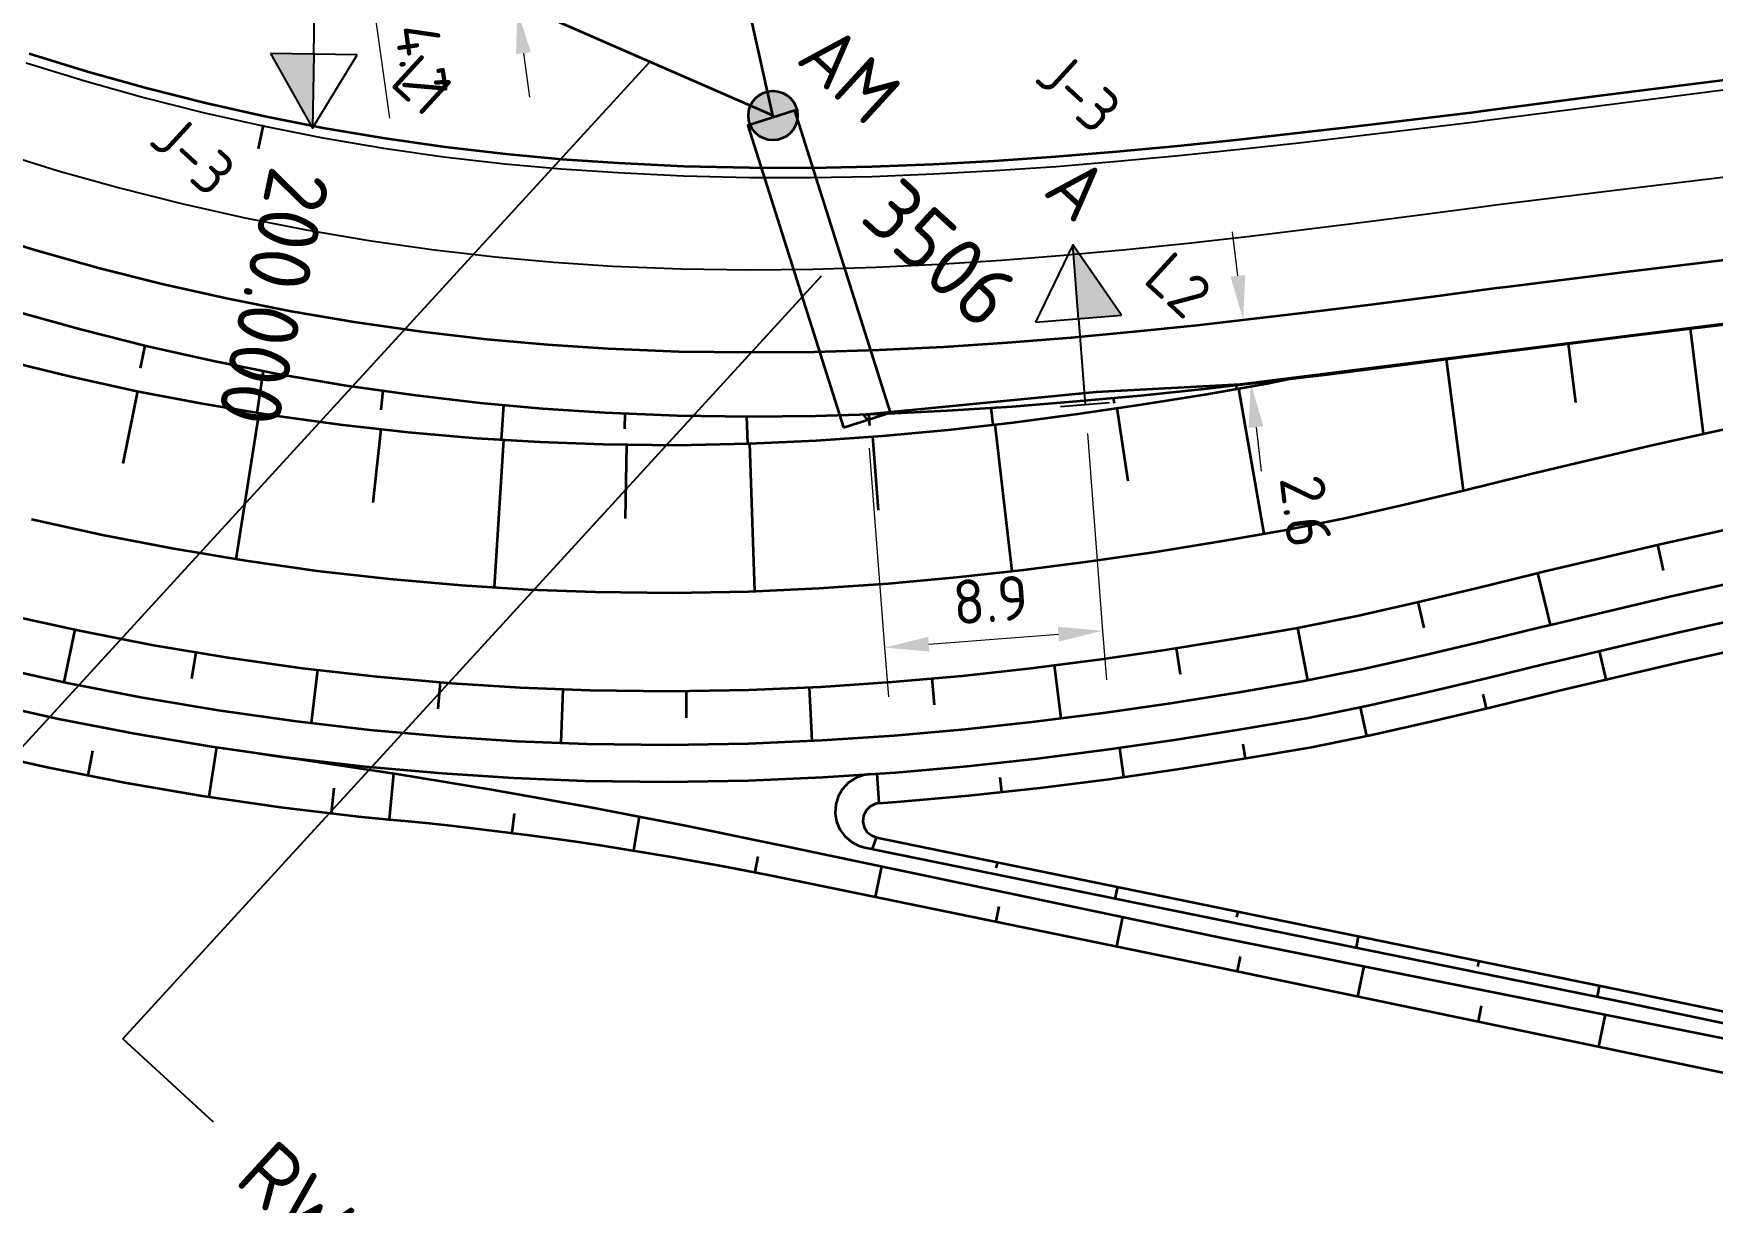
# Model space of a CAD drawing. Header units: metres. Extents: x 134219 to 139080, y 438661 to 444352.
# Drawn here: x 138443 to 138511.2, y 439072 to 439119.4 of the extents above; entities that cross this region are included whole.
import ezdxf
from ezdxf.enums import TextEntityAlignment as Align

# ---------------------------------------------------------------- set-up
doc = ezdxf.new("R2010")
doc.units = ezdxf.units.M
doc.linetypes.add('13strp', pattern=[4, 1, -3])
doc.layers.get('DEFPOINTS').update_dxf_attribs({"color": 193})
for name, color, linetype, lineweight in [('N-WE-KL-ET-T18', 1, 'Continuous', 18), ('N-WE-KL-ET-T25', 7, 'Continuous', 25), ('N-WE-KL-ET_LS_HULPSTUK_MOF-G', 10, 'Continuous', 35), ('N-WE-KL-ET_LS_OV_ARMATUUR-S', 7, 'Continuous', 25), ('N-WE-KL-ET_LS_OV_ARMATUUR-T18', 1, 'Continuous', 25), ('N-WE-KL-ET_LS_OV_KABEL-G', 10, 'KL-LS-OV-N', 35), ('N-WE-KL-ET_LS_OV_KABEL-M', 7, 'Continuous', 18), ('N-WE-KL-ET_LS_OV_KABEL-T25', 7, 'Continuous', 25), ('N-WE-KL-ET_LS_OV_MANTELBUIS-G', 10, 'Continuous', 35), ('Utd-ondergr-nw', 8, '13strp', 35)]:
    doc.layers.add(name, color=color, linetype=linetype, lineweight=lineweight)
doc.layers.add('N-WE-KL-ET_LS_OV_ARMATUUR-T25', color=2, linetype='Continuous')
doc.layers.add('Utd-weg-nw', color=8, linetype='Continuous')
doc.styles.add('alm a2ee v011$0$rtw_iso', font='NLCS-ISO.ttf')
doc.styles.add('ISO18', font='NLCS-ISO.ttf')
doc.styles.add('ISO25', font='NLCS-ISO.ttf')
doc.styles.add('NLCS-ISO', font='NLCS-ISO.ttf')
doc.styles.add('NLCS_18', font='NLCS-ISO.ttf', dxfattribs={"height": 1.799999952316284})
doc.styles.add('NLCS_25', font='NLCS-ISO.ttf', dxfattribs={"height": 2.5})
doc.linetypes.add('KL-LS-OV-N', pattern='A,4,-1,[103,NLCS.SHX,S=0.75,R=0,X=0,Y=0],-1,4,-1.5,["0V",Standard,S=1,R=0,X=0,Y=-0.5],-3', length=14.5)
doc.dimstyles.new('NLCS_t18_pijl_Dimension_l3_h1', dxfattribs={"dimtxt": 1.799999952316284, "dimasz": 1.8, "dimexe": 2, "dimexo": 2, "dimgap": 0.7, "dimtad": 1, "dimdec": 1, "dimzin": 0, "dimdsep": 46, "dimtxsty": 'NLCS_18', "dimcen": 2.5, "dimdle": 2, "dimclrd": 256, "dimclre": 256, "dimclrt": 256, "dimadec": 1, "dimazin": 0, "dimtfac": 1, "dimtdec": 1, "dimtofl": 0, "dimtmove": 1, "dimatfit": 0, "dimfxl": 0, "dimtolj": 1, "dimtzin": 0, "dimlwd": 18, "dimlwe": 18, "dimarcsym": 0})

# ---------------------------------------------------------------- blocks, each defined once
blk = doc.blocks.new('SKL-ET_OV_ARMATUUR_HD_NATRIUM_2x150W-SO')
for points in [[(-3.492758620689642, 1.757241379310358), (-6.492758620689642, 0), (-3.492758620689642, -1.757241379310358)], [(-3.492758620689642, -1.757241379310358), (-3.492758620689642, 1.757241379310358)], [(3.492758620689642, -1.757241379310358), (6.492758620689642, 0), (3.492758620689642, 1.757241379310358)], [(3.492758620689642, 1.757241379310358), (3.492758620689642, -1.757241379310358)], [(0, 1), (0, -1)], [(-3.492758620689642, 0), (-6.492758620689642, 0)], [(-3.492758620689642, 0), (0, 0)], [(3.492758620689642, 0), (0, 0)], [(3.492758620689642, 0), (6.492758620689642, 0)]]:
    blk.add_lwpolyline(points)
for points in [[(-3.492758620689642, 0), (-3.492758620689642, 1.757241379310358), (-6.492758620689642, 0)], [(3.492758620689642, 0), (3.492758620689642, -1.757241379310358), (6.492758620689642, 0)]]:
    blk.add_solid(points)
at = {"layer": 'N-WE-KL-ET_LS_OV_ARMATUUR-T18', "style": 'NLCS-ISO', "flags": 1}
for tag, p in [('TYPE_ARMATUUR', (3.074775890243473, -6.820996952301357)), ('VERMOGEN_LAMP', (3.074775890243473, -10.60550704807974)), ('SPIEGELSTAND', (3.074775890243473, -14.39001714385813)), ('HOOGTE_LICHTMAST', (3.074775890243473, -18.17452723963652)), ('UITLEGGERHOEK', (3.074775890243473, -21.95903733541491)), ('TYPE_LICHTMAST', (3.074775890243473, -25.74354743119329)), ('BOTSVRIENDELIJK', (3.074775890243473, -29.52805752697168)), ('POSITIE_LICHTMAST', (3.074775890243473, -33.31256762275007)), ('KABELAANSLUITNG', (3.074775890243473, -37.09707771852845)), ('VOEDINGSPUNT', (3.074775890243473, -48.45060800586361))]:
    blk.add_attdef(tag, p, '', height=1.8, dxfattribs=at)
at = {"layer": 'N-WE-KL-ET_LS_OV_ARMATUUR-T18', "style": 'NLCS-ISO'}
for tag, p in [('FASE-AANSLUITING_1', (3.074775890243473, -40.88158781430684)), ('FASE-AANSLUITING_2', (3.074775890243473, -44.66609791008523)), ('GROEPSNUMMER', (3.074775890243473, -52.235118101642))]:
    blk.add_attdef(tag, p, '', height=1.8, dxfattribs=at)
at = {"layer": 'N-WE-KL-ET_LS_OV_ARMATUUR-T25', "style": 'NLCS-ISO'}
for tag, p, height in [('MASTNUMMER', (3.074775890243473, 7.390582596301101), 2.5), ('TYPE_SYMBOOL', (3.074775890243473, 3.606072500522714), 2.25)]:
    blk.add_attdef(tag, p, '', height=height, dxfattribs=at)
blk = doc.blocks.new('SKL-ET_OV_ARMATUUR_HD_NATRIUM_1x150W-SO (3)')
for points in [[(3.492758620689642, -1.757241379310358), (6.492758620689642, 0), (3.492758620689642, 1.757241379310358)], [(3.492758620689642, 1.757241379310358), (3.492758620689642, -1.757241379310358)], [(0, 1), (0, -1)], [(3.492758620689642, 0), (0, 0)], [(3.492758620689642, 0), (6.492758620689642, 0)]]:
    blk.add_lwpolyline(points)
blk.add_solid([(3.492758620689642, 0), (3.492758620689642, -1.757241379310358), (6.492758620689642, 0)])
at = {"layer": 'N-WE-KL-ET-T18', "linetype": 'ByBlock', "style": 'NLCS-ISO'}
blk.add_attdef('GROEPSNUMMER', text='', height=1.8, dxfattribs=at).set_placement((-2, -4), align=Align.RIGHT)
blk.add_attdef('FASE-AANSLUITING', (10, -4), '', height=1.8, dxfattribs=at)
at = {"layer": 'N-WE-KL-ET-T18', "linetype": 'ByBlock', "style": 'NLCS-ISO', "flags": 1}
for tag, p in [('TYPE_ARMATUUR', (7.764580914155388, -13.45573048555232)), ('TYPE_FABRIKAAT', (7.764580914155388, -17.24024058133071)), ('VERMOGEN_LAMP', (7.764580914155388, -21.0247506771091)), ('SPIEGELSTAND', (7.764580914155388, -24.80926077288748)), ('HOOGTE_LICHTMAST', (7.764580914155388, -28.59377086866587)), ('UITLEGGERHOEK', (7.764580914155388, -32.37828096444426)), ('TYPE_LICHTMAST', (7.764580914155388, -36.16279106022265)), ('BOTSVRIENDELIJK', (7.764580914155388, -39.94730115600103)), ('POSITIE_LICHTMAST', (7.764580914155388, -43.73181125177942)), ('KABELAANSLUITING', (7.764580914155388, -47.51632134755781)), ('VOEDINGSPUNT', (7.764580914155388, -51.30083144333619))]:
    blk.add_attdef(tag, p, '', height=1.8, dxfattribs=at)
at = {"layer": 'N-WE-KL-ET-T25', "linetype": 'ByBlock', "style": 'NLCS-ISO'}
blk.add_attdef('MASTNUMMER', text='', height=2.5, dxfattribs=at).set_placement((4, 4.309930667947768), align=Align.MIDDLE)
at = {"layer": 'N-WE-KL-ET-T25', "linetype": 'ByBlock', "style": 'NLCS-ISO', "flags": 1}
blk.add_attdef('TYPE_SYMBOOL', (7.764580914155388, -10.05561887920129), '', height=2.5, dxfattribs=at)
blk = doc.blocks.new('SKL-ET_HULP_MOF_AFDEKMOF_SO')
at = {"ltscale": 10}
h = blk.add_hatch(color=256, dxfattribs=at)
edge = h.paths.add_edge_path()
edge.add_arc((0, 0), 1, 0, 360)
blk.add_circle((0, 0), 1)
at = {"layer": 'N-WE-KL-ET-T18', "style": 'NLCS-ISO', "flags": 1}
for tag, p in [('OMSCHRIJVING_LEGENDA', (0, -8.430527452961542)), ('LOCATIE', (0, -12.21503754873993)), ('MASTNUMMER', (0, -15.99954764451832)), ('VAN', (0, -19.7840577402967)), ('NAAR', (0, -23.56856783607509)), ('AFTAKKING', (0, -27.35307793185348)), ('VOEDINGSPUNT', (0, -31.13758802763186)), ('GROEPSNUMMER', (0, -34.92209812341025)), ('POSITIE_X', (0, -38.70660821918864)), ('POSITIE_Y', (0, -42.49111831496703)), ('OVERIGE_OPMERKING(EN)_2', (0, -50.06013850646559))]:
    blk.add_attdef(tag, p, '', height=1.8, dxfattribs=at)
at = {"layer": 'N-WE-KL-ET-T18', "style": 'NLCS-ISO'}
blk.add_attdef('OVERIGE_OPMERKING(EN)_1', (0, -46.2756284106872), '', height=1.8, dxfattribs=at)
at = {"layer": 'N-WE-KL-ET-T25', "style": 'NLCS-ISO'}
blk.add_attdef('SOORT_MOF', (0, 2.714740897936281), '', height=2.25, dxfattribs=at)
blk = doc.blocks.new('*D331')
at = {"layer": 'DEFPOINTS', "color": 0, "transparency": 16777216}
for p in [(138461.9937973192, 439125.0333396537), (138462.6225212037, 439120.3923612859), (138462.6429856194, 439120.3952256526)]:
    blk.add_point(p, dxfattribs=at)
at = {"layer": 'N-WE-KL-ET_LS_OV_KABEL-M', "linetype": 'Continuous', "lineweight": 18, "transparency": 16777216}
for p, q in [((138461.7238224446, 439126.8130982227), (138461.4743119856, 439128.5957211584)), ((138461.9733329036, 439125.0304752871), (138462.6225212037, 439120.3923612859)), ((138462.2979270537, 439122.7114182864), (138456.842551378, 439120.2060240379)), ((138456.842551378, 439120.2060240379), (138457.4358317922, 439115.9673429108)), ((138462.8720316627, 439118.6097383502), (138463.1215421217, 439116.8271154145))]:
    blk.add_line(p, q, dxfattribs=at)
at = {"layer": 'N-WE-KL-ET_LS_OV_KABEL-M', "lineweight": 18, "transparency": 16777216}
for p, q in [((138461.9733329036, 439125.0304752871), (138459.9926407529, 439124.7532414437)), ((138462.6225212037, 439120.3923612859), (138460.641829053, 439120.1151274425))]:
    blk.add_line(p, q, dxfattribs=at)
at = {"layer": 'N-WE-KL-ET_LS_OV_KABEL-M', "transparency": 16777216}
for points in [[(138462.0209262672, 439126.8546832992), (138461.426718622, 439126.7715131462), (138461.9733329036, 439125.0304752871)], [(138463.1691354853, 439118.6513234267), (138462.5749278401, 439118.5681532737), (138462.6225212037, 439120.3923612859)]]:
    blk.add_solid(points, dxfattribs=at)
at = {"layer": 'N-WE-KL-ET_LS_OV_KABEL-M', "transparency": 16777216, "insert": (138458.7237452822, 439118.3084705457), "char_height": 1.799999952316284, "attachment_point": 5, "rotation": 277.96782136993164, "style": 'NLCS_18'}
blk.add_mtext('\\A1;4.7', dxfattribs=at)
blk = doc.blocks.new('*D332')
at = {"layer": 'DEFPOINTS', "color": 0, "transparency": 16777216}
for p in [(138486.397071077, 439095.1660646753), (138486.3970710771, 439095.1660646747), (138477.5439280278, 439094.4815439464)]:
    blk.add_point(p, dxfattribs=at)
at = {"layer": 'N-WE-KL-ET_LS_OV_KABEL-M', "linetype": 'Continuous', "lineweight": 18, "transparency": 16777216}
blk.add_line((138479.3385715562, 439094.6203049134), (138484.6024275487, 439095.027303707), dxfattribs=at)
at = {"layer": 'N-WE-KL-ET_LS_OV_KABEL-M', "lineweight": 18, "transparency": 16777216}
for p, q in [((138486.3970710771, 439095.1660646747), (138486.55124993, 439093.1720163099)), ((138477.5439280278, 439094.4815439458), (138477.6981068807, 439092.487495581))]:
    blk.add_line(p, q, dxfattribs=at)
at = {"layer": 'N-WE-KL-ET_LS_OV_KABEL-M', "transparency": 16777216}
for points in [[(138484.5793007208, 439095.3264109617), (138484.6255543766, 439094.7281964523), (138486.3970710771, 439095.1660646747)], [(138479.3154447282, 439094.9194121682), (138479.3616983841, 439094.3211976587), (138477.5439280278, 439094.4815439458)]]:
    blk.add_solid(points, dxfattribs=at)
at = {"layer": 'N-WE-KL-ET_LS_OV_KABEL-M', "transparency": 16777216, "insert": (138481.847156472, 439096.4190429784), "char_height": 1.799999952316284, "attachment_point": 5, "rotation": 4.4212852979449835, "style": 'NLCS_18'}
blk.add_mtext('\\A1;8.9', dxfattribs=at)
blk = doc.blocks.new('*D334')
at = {"layer": 'DEFPOINTS', "color": 0, "transparency": 16777216}
for p in [(138492.1069466675, 439107.7852613591), (138492.4144172987, 439105.2208544867), (138492.4144172988, 439105.2208544867)]:
    blk.add_point(p, dxfattribs=at)
at = {"layer": 'N-WE-KL-ET_LS_OV_KABEL-M', "linetype": 'Continuous', "lineweight": 18, "transparency": 16777216}
for p, q in [((138491.8926626587, 439109.572460946), (138491.6783786498, 439111.359660533)), ((138492.6287013077, 439103.4336548998), (138492.8429853166, 439101.6464553129))]:
    blk.add_line(p, q, dxfattribs=at)
at = {"layer": 'N-WE-KL-ET_LS_OV_KABEL-M', "lineweight": 18, "transparency": 16777216}
for p, q in [((138492.1069466676, 439107.7852613591), (138494.0927239864, 439108.0233547023)), ((138492.4144172988, 439105.2208544867), (138494.4001946176, 439105.45894783))]:
    blk.add_line(p, q, dxfattribs=at)
at = {"layer": 'N-WE-KL-ET_LS_OV_KABEL-M', "transparency": 16777216}
for points in [[(138492.1905292565, 439109.6081749476), (138491.5947960608, 439109.5367469445), (138492.1069466676, 439107.7852613591)], [(138492.9265679055, 439103.4693689013), (138492.3308347098, 439103.3979408983), (138492.4144172988, 439105.2208544867)]]:
    blk.add_solid(points, dxfattribs=at)
at = {"layer": 'N-WE-KL-ET_LS_OV_KABEL-M', "transparency": 16777216, "insert": (138494.6491649403, 439100.0224259594), "char_height": 1.799999952316284, "attachment_point": 5, "rotation": 276.8370864952778, "style": 'NLCS_18'}
blk.add_mtext('\\A1;2.6', dxfattribs=at)

msp = doc.modelspace()

# ---------------------------------------------------------------- linework, layer by layer
at = {"layer": 'N-WE-KL-ET_LS_OV_KABEL-G', "flags": 128}
for points in [[(138473.008487136, 439116.077308552), (138463.228599223, 439120.3403865829), (138461.235356045, 439120.527041402), (138454.1293232, 439121.97066973), (138450.845148145, 439121.467902299), (138447.477408299, 439121.055512896), (138440.3659028, 439121.554047171), (138436.494229577, 439122.982454513), (138431.980795724, 439124.590442316), (138418.735315425, 439131.968854202), (138414.359043831, 439135.253030669), (138408.861088935, 439139.789796184), (138407.4932483, 439141.0079551479), (138402.303153139, 439145.965903835), (138398.406679543, 439150.020097598), (138397.179888587, 439151.433527142), (138387.218346747, 439163.073856566), (138383.439738883, 439167.300432852), (138374.596251568, 439177.177270776), (138367.874694079, 439185.289890825), (138362.474606133, 439191.818159406), (138355.674395924, 439200.08710654), (138351.533455295, 439204.870063531), (138347.737067488, 439209.243287731), (138344.0815253, 439213.523310687), (138342.426541844, 439215.409746889)], [(138472.944212322, 439115.981887639), (138473.008487136, 439116.077308552), (138471.0183340451, 439125.0109585956)], [(138953.360359053, 438803.709589181), (138915.364806414, 438839.375042701), (138901.133381521, 438853.027588251), (138900.092144885, 438854.496124039), (138896.248510589, 438858.68874805), (138802.583943128, 438947.63607991), (138802.579339555, 438947.609885499), (138789.535777852, 438959.744373584), (138774.468843479, 438973.560803319), (138762.677291041, 438984.155252734), (138743.952281565, 439001.503598973), (138731.188604261, 439013.405488662), (138717.799066342, 439025.186410734), (138712.973914582, 439030.0502481229), (138701.154407216, 439040.292999052), (138688.624892651, 439051.811160326), (138685.02510401, 439054.885394165), (138674.005174802, 439064.170909283), (138662.44613381, 439072.762323667), (138646.480540148, 439082.700891923), (138622.675977996, 439093.990329075), (138609.712755927, 439098.883870586), (138589.6143228668, 439105.0127889034), (138568.6409584035, 439109.1075422523), (138546.1633566562, 439110.4102406988), (138527.346630603, 439109.578515609), (138491.992169137, 439105.16818063), (138486.138189244, 439104.84408907), (138476.692159302, 439103.932364064), (138476.829366532, 439103.723214613)]]:
    msp.add_lwpolyline(points, dxfattribs=at)
at = {"layer": 'N-WE-KL-ET_LS_OV_KABEL-M', "elevation": 3.222483100893411}
msp.add_lwpolyline([(138485.7779383823, 439103.1735216919), (138486.397071077, 439095.1660646754)], dxfattribs=at)
at = {"layer": 'N-WE-KL-ET_LS_OV_KABEL-M'}
msp.add_lwpolyline([(138476.9181918385, 439102.5744062387), (138477.5439280278, 439094.4815439465)], dxfattribs=at)
at = {"layer": 'N-WE-KL-ET_LS_OV_KABEL-T25'}
for p, q in [((138412.7117164521, 439057.9259146999), (138468.0015248902, 439118.2598561376)), ((138446.6018365659, 439078.601882263), (138474.9818887624, 439109.5710690915)), ((138450.2881034335, 439075.2238004717), (138446.6018365667, 439078.6018822624))]:
    msp.add_line(p, q, dxfattribs=at)
at = {"layer": 'N-WE-KL-ET_LS_OV_MANTELBUIS-G', "linetype": 'Continuous'}
msp.add_lwpolyline([(138475.8760968717, 439103.4210938511), (138477.7826361923, 439104.0253353749), (138473.8974819823, 439116.2840084009), (138471.9909426617, 439115.6797668771)], close=True, dxfattribs=at)
at = {"layer": 'Utd-ondergr-nw', "color": 7, "linetype": 'Continuous'}
msp.add_line((138452.3004, 439115.7062), (138452.0941, 439114.7277), dxfattribs=at)
msp.add_line((138452.3004, 439115.7062), (138452.0941, 439114.7277), dxfattribs=at)
at = {"layer": 'Utd-ondergr-nw', "linetype": 'Continuous', "flags": 128}
for points in [[(138442.8004771332, 439118.5986385533), (138445.1675129491, 439117.866897183), (138447.5529833309, 439117.197692398), (138449.9552363862, 439116.5914876098), (138452.3726086007, 439116.0487026035), (138454.8034259907, 439115.5697132474), (138457.2460052618, 439115.1548512325), (138459.6986549746, 439114.8044038425), (138462.1596767163, 439114.5186137558), (138464.4396536723, 439114.3121868633), (138466.723975617, 439114.1612556384), (138469.3878714746, 439114.0276651123), (138472.0568555921, 439113.9637089481), (138474.5402126157, 439113.9617628395), (138477.0250595068, 439114.0105096285), (138479.510448803, 439114.1053329209), (138481.9956915611, 439114.2415919291), (138484.4803317893, 439114.4146302391), (138486.9641205769, 439114.6197824039), (138489.4469900213, 439114.8523785973), (138491.9290270263, 439115.1077475721), (138494.3161746086, 439115.3705528133), (138496.7030320912, 439115.6459519145), (138499.0899468035, 439115.9297863084), (138501.4773101785, 439116.2178961126), (138501.8540342745, 439116.2672968897), (138506.8130176645, 439116.9140364235), (138511.7760168967, 439117.5428352823)], [(138440.4758882457, 439111.4154090217), (138443.0327394669, 439110.6249884443), (138445.6095035436, 439109.9021193351), (138448.2043961164, 439109.2473022669), (138450.8156202717, 439108.6609906882), (138453.441367787, 439108.1435906084), (138456.0798203824, 439107.6954603171), (138458.7291509803, 439107.316910136), (138461.3875249701, 439107.0082022038), (138463.8503359783, 439106.7852216942), (138466.317840405, 439106.6221871158), (138469.1878457613, 439106.5072244665), (138472.0453101148, 439106.4675172831), (138474.6880631857, 439106.4920253637), (138477.3171872824, 439106.5700416269), (138479.9318451476, 439106.6961060508), (138482.5314841074, 439106.8648237335), (138485.1158031912, 439107.0708727722), (138487.684720822, 439107.3090096749), (138490.2383431631, 439107.5740726278), (138492.7769331819, 439107.8609829351), (138495.2052465308, 439108.1529546807), (138497.6204403373, 439108.4561452586), (138500.0230064128, 439108.7662466682), (138502.4134731349, 439109.0790167244), (138502.7904093976, 439109.1262556254), (138507.7390598047, 439109.7428382233), (138512.667111861, 439110.3384207294)], [(138442.2975856849, 439108.1310860972), (138444.9402257361, 439107.3897365584), (138447.6014577453, 439106.7181788376), (138450.2794388603, 439106.1168779756), (138452.9723146307, 439105.5862503619), (138455.6782202915, 439105.1266634457), (138458.3952820552, 439104.7384354821), (138461.1216184084, 439104.4218353117), (138463.6473921366, 439104.1931542188), (138466.1779792724, 439104.025951598), (138469.118716435, 439103.9081436412), (138472.0413056541, 439103.8675203669), (138474.7395156236, 439103.89253452), (138477.419189936, 439103.9720432707), (138480.0794803567, 439104.1003010032), (138482.7198322478, 439104.2716548269), (138485.3399492625, 439104.4805526108), (138487.9397588682, 439104.7215484491), (138490.5193787873, 439104.9893059114), (138493.0790844163, 439105.2785994175), (138495.5231149555, 439105.5724586693), (138497.9495281462, 439105.8770560368), (138500.3588228783, 439106.1880249358), (138502.7515319802, 439106.5010880564), (138503.128442927, 439106.5483236377), (138508.0720421439, 439107.1642489265), (138512.9862669378, 439107.758083535)], [(138510.7989176796, 439103.1562091712), (138510.2811836088, 439107.4312014392)], [(138447.3223515669, 439105.8229772225), (138447.5112538137, 439106.7409416582)], [(138505.6169917706, 439104.4284305515), (138505.3185460904, 439106.8211895931)], [(138441.7181870843, 439106.165560563), (138444.4357223251, 439105.4958956657), (138447.1674280512, 439104.8975704287), (138449.9114592312, 439104.3708613615), (138452.6659662125, 439103.9159980064), (138455.4290958958, 439103.5331628889), (138458.1989929088, 439103.2224914977), (138460.9738007798, 439102.9840722926), (138463.5405110075, 439102.8280322408), (138466.1083654664, 439102.7337138462), (138469.086742407, 439102.7060042987), (138472.0396083186, 439102.7654826308), (138474.7593161685, 439102.8921672422), (138477.4541584978, 439103.0813971672), (138480.1234498871, 439103.3272040599), (138482.7668906836, 439103.6237563534), (138485.384529244, 439103.9653688094), (138487.976725425, 439104.3465081996), (138490.5441154604, 439104.7617955045), (138493.087578311, 439105.2060049971), (138493.9883192756, 439105.3879217321)], [(138501.0508328395, 439100.8631646933), (138500.3588228783, 439106.1880249358)], [(138452.0533759609, 439104.0171576182), (138452.3211109671, 439105.7145691836)], [(138446.6135381674, 439101.9519273174), (138447.2154283872, 439104.8883568993)], [(138457.0944836407, 439104.1340182577), (138457.1803082126, 439104.912037285)], [(138486.8750931287, 439104.4045621091), (138486.8431410094, 439104.6198947204)], [(138491.8424581626, 439104.9885478445), (138491.816677927, 439105.135924418)], [(138492.9620992843, 439099.1039225237), (138491.9248577572, 439105.0029387298)], [(138451.2059109785, 439098.0774440691), (138452.1359101794, 439104.0035283947)], [(138461.9889838074, 439102.9223554651), (138462.0784334556, 439104.3352062094)], [(138466.9939815419, 439103.3592184074), (138467.0037231032, 439103.9928717312)], [(138471.9833442685, 439102.7643493277), (138471.946469984, 439103.8688385595)], [(138476.939627669, 439103.5022536986), (138476.9044580397, 439103.9567706348)], [(138481.9507822144, 439103.5322018769), (138481.8715309731, 439104.2166016851)], [(138487.4309800892, 439101.2379704416), (138486.9898074514, 439104.201398305)], [(138442.891235077, 439099.698089258), (138445.7760318103, 439099.0611317457), (138448.6741175128, 439098.4998320249), (138451.5835358519, 439098.0144435912), (138454.5023264552, 439097.6051701086), (138457.4285261584, 439097.2721653733), (138460.360170253, 439097.0155333108), (138463.0721790652, 439096.8463380667), (138465.7856090066, 439096.742401113), (138468.9272131923, 439096.7081254712), (138472.0303672554, 439096.7654897472), (138474.8780525635, 439096.8933422182), (138477.6895492371, 439097.0860163453), (138480.4641465236, 439097.3368847194), (138483.2015402383, 439097.6395204152), (138485.9017894085, 439097.9877068984), (138488.5652747625, 439098.3754438324), (138491.1926592087, 439098.796949236), (138493.7848503904, 439099.2466584183), (138496.2412243255, 439099.7427561242), (138498.6617512478, 439100.2953028549), (138501.052345466, 439100.8635242302), (138503.4147993027, 439101.4432235198), (138503.7860514146, 439101.533229548), (138508.6509623769, 439102.6811357368), (138513.4820591897, 439103.7496522706)], [(138456.7653056593, 439100.3657350674), (138457.0917853968, 439103.3466757892)], [(138482.7268889509, 439097.5870447987), (138482.0339125863, 439103.5415277912)], [(138461.6982367437, 439096.9320547891), (138462.0724782085, 439102.9172795237)], [(138467.0242781022, 439099.7270747938), (138467.0678841585, 439102.7247868939)], [(138472.2715766662, 439096.7763193214), (138472.0669643536, 439102.7667568811)], [(138477.2915658822, 439100.0641641478), (138477.0582455768, 439103.0535964415)], [(138441.8615769116, 439095.8328849863), (138444.8484343164, 439095.1701726236), (138447.8492230338, 439094.5858124671), (138450.8619156115, 439094.0800739812), (138453.8844801615, 439093.6531749216), (138456.9148816582, 439093.3052812904), (138459.9510832351, 439093.036507323), (138462.7599577704, 439092.8585419507), (138465.5704380334, 439092.7481926241), (138468.8208603825, 439092.7095395862), (138472.0242065466, 439092.7654944915), (138474.9572101602, 439092.8941255355), (138477.8464763966, 439093.0890957973), (138480.6912776145, 439093.3433384923), (138483.491306608, 439093.6500297897), (138486.2466295181, 439094.0025989577), (138488.9576409875, 439094.3947342543), (138491.6250217076, 439094.820385057), (138494.2496984433, 439095.273760699), (138496.7302526713, 439095.7727622606), (138499.1680401847, 439096.3274732829), (138501.5689861821, 439096.8970292573), (138503.934889834, 439097.4771794153), (138504.3061029983, 439097.5671803362), (138509.1632428987, 439098.7140752801), (138513.9730670002, 439099.7799027407)], [(138509.183675267, 439097.6080233295), (138508.9418059251, 439098.6617883477)], [(138441.3019800826, 439093.7322304908), (138444.3443052436, 439093.0555209269), (138447.4009108169, 439092.4586279248), (138450.4697306982, 439091.9418296278), (138453.5486941323, 439091.5053514505), (138456.6357270385, 439091.1493660279), (138459.7287533341, 439090.8739931992), (138462.5902722841, 439090.6912614529), (138465.4534972871, 439090.5774271411), (138468.7630599424, 439090.5363950835), (138472.0208583353, 439090.5915840265), (138475.0002305932, 439090.720638208), (138477.9317628963, 439090.9168563691), (138480.8147184248, 439091.1729329341), (138483.6487883308, 439091.4818283627), (138486.4340426211, 439091.8367794248), (138489.1708835011, 439092.2313051357), (138491.8600013265, 439092.6592088728), (138494.5023332547, 439093.1145771559), (138496.9960289462, 439093.6151568999), (138499.4431972156, 439094.1710441677), (138501.84976918, 439094.7413254676), (138504.2175477314, 439095.3217206628), (138504.5887397286, 439095.4117188081), (138509.4416562258, 439096.5580641623), (138514.2399190711, 439097.6224301701)], [(138504.5854525901, 439095.4109218179), (138504.0759896024, 439097.5113891641)], [(138499.46038691, 439095.2859398936), (138499.2154913032, 439096.3387297077)], [(138440.9158582705, 439092.2827788889), (138443.9964561834, 439091.5964112562), (138447.0915753873, 439090.9908705907), (138450.1991231081, 439090.4664410241), (138453.3170017722, 439090.0233532554), (138456.4431103509, 439089.6617844969), (138459.5753457024, 439089.3818584537), (138462.4731892985, 439089.1958379094), (138465.3728081721, 439089.0795989578), (138468.7231776387, 439089.0369253766), (138472.0185480694, 439089.0915858056), (138475.029914692, 439089.220931952), (138477.9906105811, 439089.4180111637), (138480.8998925839, 439089.675353099), (138483.7574507194, 439089.9857693782), (138486.5633576622, 439090.342363947), (138489.3180208355, 439090.7385390439), (138492.0221372636, 439091.1679973056), (138494.6766512746, 439091.6247405112), (138497.1794145759, 439092.1264092011), (138499.6330555669, 439092.6831080781), (138502.0435094486, 439093.2538898527), (138504.4125816807, 439093.8344541236), (138504.7837590725, 439093.9244503536), (138509.6337614215, 439095.0704164911), (138514.424047, 439096.1337740964)], [(138444.2175117549, 439093.0837238184), (138444.6641262461, 439095.211066185)], [(138477.3089425648, 439088.1650721808), (138478.0376652016, 439088.2195342377), (138480.9679978585, 439088.4778879635), (138483.8443371871, 439088.7895203151), (138486.666757995, 439089.1474290323), (138489.4356718775, 439089.5449229785), (138492.1517811913, 439089.9756242384), (138494.8160359981, 439090.4334668323), (138497.326049762, 439090.9360062435), (138499.7848663426, 439091.4933540836), (138502.198424206, 439092.0645360377), (138504.5685308655, 439092.6452355015), (138504.9396965788, 439092.7352302002), (138509.7873687743, 439093.8808931157), (138514.5712757288, 439094.9434444022)], [(138494.7280699409, 439093.1598911102), (138494.3273684167, 439095.2893852065)], [(138449.4011299198, 439093.2235875175), (138449.578937341, 439094.2954465993)], [(138489.5619404828, 439093.3923114575), (138489.3960611773, 439094.4646957353)], [(138506.5663637753, 439094.3456469797), (138506.842261384, 439093.1848682644)], [(138454.2627307481, 439091.4230113414), (138454.5266741774, 439093.5794502986)], [(138484.714340281, 439091.6176216358), (138484.4445697308, 439093.7720086637)], [(138459.4147475417, 439091.9929891001), (138459.5006718973, 439093.0763791296)], [(138479.5722961659, 439092.1529279505), (138479.4739995472, 439093.234549149)], [(138464.4128470056, 439090.6188006651), (138464.4918340802, 439092.7905424038)], [(138469.5004303267, 439091.6351457118), (138469.4905622678, 439092.7212376992)], [(138474.6004795734, 439090.703322634), (138474.4875933809, 439092.8735298239)], [(138501.8422259918, 439092.5932237451), (138501.9815243049, 439092.0132054642)], [(138496.8617133641, 439092.0627272897), (138497.1089136279, 439090.8925325914)], [(138440.3950308293, 439090.327659687), (138443.5261531543, 439089.6236484218), (138446.6723671563, 439089.0017807656), (138449.8315442648, 439088.4623522398), (138453.0016851233, 439088.0064602328), (138456.1805240905, 439087.6338269191), (138457.4269495369, 439087.5105445084)], [(138445.3760891675, 439090.2924435163), (138445.1799772341, 439089.2967603895)], [(138450.4142953857, 439090.4358624755), (138450.1024806809, 439088.4233893823)], [(138452.1493016195, 439090.1796076654), (138452.7698683926, 439090.0928302769), (138453.759852929, 439089.9516577165), (138454.7493613912, 439089.8071859981), (138455.7383827845, 439089.6594167268), (138456.72690612, 439089.5083515447), (138457.714920414, 439089.3539921301), (138458.7024146887, 439089.1963401982), (138459.6893779718, 439089.0353975006), (138460.6757992971, 439088.8711658256), (138461.6616677043, 439088.7036469981), (138462.6469722395, 439088.5328428792), (138463.6317019548, 439088.358755367), (138464.6158459087, 439088.1813863955), (138465.5993931664, 439088.0007379357), (138466.5823327995, 439087.8168119946), (138467.5646538865, 439087.6296106161), (138468.5463455127, 439087.4391358799), (138469.5273967704, 439087.2453899026), (138470.5077967592, 439087.0483748369), (138471.4875345856, 439086.8480928717), (138472.4665993637, 439086.6445462326), (138473.4020513622, 439086.4468829223), (138491.191, 439082.714), (138528.705, 439075.205)], [(138487.0853036086, 439090.4174301068), (138487.2500015782, 439089.2311570944)], [(138492.0953295076, 439090.573408642), (138492.1929988865, 439089.9827073509)], [(138457.6014686332, 439089.3717169247), (138457.426949537, 439087.5105445097)], [(138476.9305075102, 439089.3397739407), (138476.6819914608, 439089.3013058694), (138476.3576588178, 439089.1818238601), (138476.0692852426, 439088.9912765036), (138475.8321824255, 439088.7397812391), (138475.6589397478, 439088.4406916397), (138475.5587558268, 439088.1098883811), (138475.5369501, 439087.7649360305), (138475.5946803799, 439087.4241504253), (138475.728881378, 439087.1056261625), (138475.932427462, 439086.8262758348), (138476.194511003, 439086.6009320275), (138476.5012162253, 439086.4415597572), (138476.7397683469, 439086.3727306493), (138507.586, 439080.091), (138546.019, 439072.007), (138560.902, 439068.778)], [(138477.222331865, 439089.3668705638), (138477.3089425648, 439088.1650721808)], [(138482.2236890565, 439089.216536219), (138482.287749924, 439088.6208743753)], [(138455.173421258, 439088.7803501489), (138455.0583818823, 439087.7653678918)], [(138477.3089425558, 439088.1650723052), (138477.1681160966, 439088.1402906377), (138476.9555893592, 439088.0387964006), (138476.7887532759, 439087.8725603769), (138476.6864939276, 439087.6604007201), (138476.6603872175, 439087.426334204), (138476.7133884621, 439087.1968574899), (138476.8394978454, 439086.9979476669), (138477.0244396066, 439086.8521216087), (138477.2193150612, 439086.7810014914), (138507.6770111777, 439080.5314709041), (138546.1325038176, 439072.534660404), (138561.0005796984, 439069.2781221231)], [(138457.426949537, 439087.5105445097), (138458.0506714192, 439087.4507447039), (138459.0455728528, 439087.3499110113), (138460.039779958, 439087.2424469323), (138461.0332485479, 439087.1283572431), (138462.0259344685, 439087.0076470143), (138463.0177936007, 439086.8803216109), (138464.0087818618, 439086.7463866917), (138464.9988552082, 439086.6058482093), (138465.9879696368, 439086.4587124099), (138466.9760811871, 439086.3049858329), (138467.9631459432, 439086.1446753104), (138468.9491200356, 439085.9777879674), (138469.9339596436, 439085.8043312211), (138470.9176209966, 439085.6243127806), (138471.9000603765, 439085.4377406467), (138472.8812341195, 439085.2446231116), (138473.4805005181, 439085.1233265492), (138491.082, 439081.507), (138528.129, 439073.789), (138559.663, 439067.191)], [(138462.4971267097, 439087.7507219785), (138462.396312505, 439086.960101419)], [(138467.5682148103, 439087.6289197005), (138467.3446689173, 439086.2451230009)], [(138477.047932765, 439086.3099740088), (138477.2193150612, 439086.7810014914)], [(138472.3907453247, 439085.999968598), (138472.2664482965, 439085.3656270863)], [(138477.4180559093, 439085.6041532537), (138477.165531277, 439084.366216362)], [(138482.0720095799, 439085.5360109513), (138482.1410532011, 439085.7711236289)], [(138486.9088058421, 439084.3018405897), (138487.0221378526, 439084.7695873436)], [(138482.1882082568, 439083.9684510084), (138482.0632197167, 439083.3599588694)], [(138487.207566864, 439083.5498947922), (138486.9609122535, 439082.3537005351)], [(138491.853121329, 439083.5366021829), (138491.9013443555, 439083.7684364304)], [(138496.7034564306, 439082.3071931562), (138496.7904549332, 439082.7652533274)], [(138491.9806311517, 439081.9383656731), (138491.8581682373, 439081.3453009027)], [(138497.0066811978, 439081.5499025933), (138496.7530769587, 439080.3255447683)], [(138501.6438220787, 439081.5352217683), (138501.6861433181, 439081.7607205423)], [(138506.4922580788, 439080.3137368395), (138506.5813012077, 439080.7562966081)], [(138501.7790829244, 439079.9370905358), (138501.6479798298, 439079.3057898527)], [(138506.8136014871, 439079.5868977297), (138506.5428810797, 439078.2860352748)]]:
    msp.add_lwpolyline(points, dxfattribs=at)
at = {"layer": 'Utd-weg-nw', "linetype": 'Continuous', "flags": 128}
for points in [[(138442.677320106, 439118.2180701013), (138445.0544123672, 439117.4832198988), (138447.4500175143, 439116.8111719708), (138449.8624766368, 439116.2023916976), (138452.2901191528, 439115.6573006477), (138454.7312639667, 439115.1762762864), (138457.1842206324, 439114.7596517138), (138459.6472905246, 439114.4077154342), (138462.1187680145, 439114.120711157), (138464.4084315428, 439113.9134072516), (138466.7024585197, 439113.7618347895), (138469.3772361936, 439113.6278065238), (138472.0562395212, 439113.5637094225), (138474.5481283753, 439113.5618411712), (138477.0407522227, 439113.6108175737), (138479.5331619121, 439113.7059782982), (138482.0246681981, 439113.8426428665), (138484.5148158003, 439114.0161194451), (138487.0033571994, 439114.2217114461), (138489.4902262712, 439114.4547221794), (138491.9755118316, 439114.7104578002), (138494.3650774431, 439114.973553427), (138496.7536609849, 439115.2491689573), (138499.1416108752, 439115.5331368111), (138501.5293192316, 439115.8212917022), (138501.9060394328, 439115.8706919685), (138506.8642457167, 439116.5173303778), (138511.8251176778, 439117.1458603293)], [(138441.5073283481, 439114.6026698073), (138443.9799568398, 439113.8382856993), (138446.4718422572, 439113.1392279126), (138448.9812590175, 439112.5059805316), (138451.5064693978, 439111.9389820678), (138454.0457247383, 439111.4386251569), (138456.5972666534, 439111.0052562862), (138459.1593282493, 439110.6391755554), (138461.7301353475, 439110.3406364686), (138464.1118213127, 439110.1250009414), (138466.4980460951, 439109.9673367252), (138469.2769162395, 439109.8560401452), (138472.0504697085, 439109.8175133098), (138474.6217686985, 439109.8413693354), (138477.1857607863, 439109.9174625858), (138479.741622859, 439110.040701016), (138482.2888047727, 439110.2060221323), (138484.8269995994, 439110.4084006725), (138487.3561141085, 439110.6428539465), (138489.8762395703, 439110.9044451276), (138492.3876229375, 439111.188284775), (138494.7956852912, 439111.4778245414), (138497.1964233526, 439111.7792025251), (138499.5903198131, 439112.0881862081), (138501.9778973149, 439112.4005786619), (138502.3548661962, 439112.4478218402), (138507.3100248677, 439113.0652513558), (138512.2558928197, 439113.6630859607)]]:
    msp.add_lwpolyline(points, dxfattribs=at)

# ---------------------------------------------------------------- block references
at = {"layer": 'N-WE-KL-ET_LS_HULPSTUK_MOF-G'}
ref = msp.add_blockref('SKL-ET_HULP_MOF_AFDEKMOF_SO', (138473.008487136, 439116.077308552), dxfattribs=at)
ref.add_attrib('SOORT_MOF', 'AM', (138473.8869167502, 439118.2930720334), dxfattribs={"layer": 'N-WE-KL-ET_LS_OV_ARMATUUR-T25', "height": 2.25, "rotation": 317.49796774, "style": 'ISO25'})
at = {"layer": 'N-WE-KL-ET_LS_OV_ARMATUUR-S'}
ref = msp.add_blockref('SKL-ET_OV_ARMATUUR_HD_NATRIUM_2x150W-SO', (138454.4166885681, 439122.0606346189, 3.46819410047557), dxfattribs=dict(at, rotation=89.08659909719796))
ref.add_attrib('MASTNUMMER', '3460', (138443.8958208727, 439129.6886778773, 3.46819410047557), dxfattribs={"layer": 'N-WE-KL-ET_LS_OV_ARMATUUR-T25', "height": 2.5, "rotation": 317.49796774, "style": 'ISO25'})
ref.add_attrib('TYPE_SYMBOOL', 'A', (138453.5475745923, 439130.8544433605, 3.46819410047557), dxfattribs={"layer": 'N-WE-KL-ET_LS_OV_ARMATUUR-T25', "height": 2.25, "rotation": 317.49796774, "style": 'ISO25'})
ref.add_attrib('FASE-AANSLUITING_1', 'L2', (138457.5403234776, 439127.2486655964, 3.468194100475569), dxfattribs={"layer": 'N-WE-KL-ET_LS_OV_ARMATUUR-T18', "height": 1.8, "rotation": 317.49796774, "style": 'ISO18'})
ref.add_attrib('FASE-AANSLUITING_2', 'L1', (138457.3825928864, 439117.3553848393, 3.468194100475569), dxfattribs={"layer": 'N-WE-KL-ET_LS_OV_ARMATUUR-T18', "height": 1.8, "rotation": 317.49796774, "style": 'ISO18'})
ref.add_attrib('GROEPSNUMMER', 'J-3', (138447.5912545442, 439114.9842183701, 3.46819410047557), dxfattribs={"layer": 'N-WE-KL-ET_LS_OV_ARMATUUR-T18', "height": 1.8, "rotation": 317.49796774, "style": 'ISO18'})
ref = msp.add_blockref('SKL-ET_OV_ARMATUUR_HD_NATRIUM_1x150W-SO (3)', (138485.6868625781, 439104.3514365284, 3.222483100893411), dxfattribs=dict(at, rotation=94.42128529772245))
ref.add_attrib('MASTNUMMER', '3506', (138476.4676832978, 439111.8509373995, 3.222483100893411), dxfattribs={"layer": 'N-WE-KL-ET_LS_OV_ARMATUUR-T25', "height": 2.5, "rotation": 317.49796774, "style": 'ISO25'})
ref.add_attrib('TYPE_SYMBOOL', 'A', (138483.9121287031, 439112.9354592164, 3.222483100893411), dxfattribs={"layer": 'N-WE-KL-ET_LS_OV_ARMATUUR-T25', "height": 2.25, "rotation": 317.49796774, "style": 'ISO25'})
ref.add_attrib('FASE-AANSLUITING_1', 'L2', (138487.9805441511, 439109.3537460293, 3.222483100893411), dxfattribs={"layer": 'N-WE-KL-ET_LS_OV_ARMATUUR-T18', "height": 1.8, "rotation": 317.49796774, "style": 'ISO18'})
ref.add_attrib('GROEPSNUMMER', 'J-3', (138483.5585548815, 439117.5309739755, 3.222483100893411), dxfattribs={"layer": 'N-WE-KL-ET_LS_OV_ARMATUUR-T18', "height": 1.8, "rotation": 317.49796774, "style": 'ISO18'})

# ---------------------------------------------------------------- texts
at = {"layer": 'N-WE-KL-ET_LS_OV_KABEL-T25', "style": 'NLCS_25'}
msp.add_text('RWS VP J-3 VG-YMvKas 4x10mm² (OV)', height=2.5, rotation=317.4979677387553, dxfattribs=at).set_placement((138451.9175995883, 439073.7305360154), align=Align.MIDDLE_LEFT)
at = {"layer": 'Utd-ondergr-nw', "color": 7, "style": 'alm a2ee v011$0$rtw_iso'}
msp.add_text('200.000', height=2.5, rotation=258.098673, dxfattribs=at).set_placement((138452.6025, 439114.1096))

# ---------------------------------------------------------------- dimensions: what is measured, and where the dimension line sits
at = {"layer": 'N-WE-KL-ET_LS_OV_KABEL-M'}
for p1, p2, distance, picture, middle in [((138461.9937973192, 439125.0333396537), (138462.6429856194, 439120.3952256525), -0.020663903441413143, '*D331', (138458.5241369203, 439119.7345688565)), ((138477.5439280278, 439094.4815439465), (138486.397071077, 439095.1660646753), -6.473532999967119e-10, '*D332', (138481.847156472, 439096.4190429784))]:
    dim = msp.add_aligned_dim(p1=p1, p2=p2, distance=distance, dimstyle='NLCS_t18_pijl_Dimension_l3_h1', dxfattribs=at)
    dim.commit()
    dim.dimension.update_dxf_attribs({"geometry": picture, "text_midpoint": middle})
dim = msp.add_linear_dim(base=(138492.4144172988, 439105.2208544867), p1=(138492.1069466675, 439107.7852613592), p2=(138492.4144172987, 439105.2208544867), angle=276.837086495124, dimstyle='NLCS_t18_pijl_Dimension_l3_h1', dxfattribs=at)
dim.commit()
dim.dimension.update_dxf_attribs({"geometry": '*D334', "text_midpoint": (138493.060543109, 439099.8319512876), "dimtype": 161})

doc.saveas('drawing.dxf')
